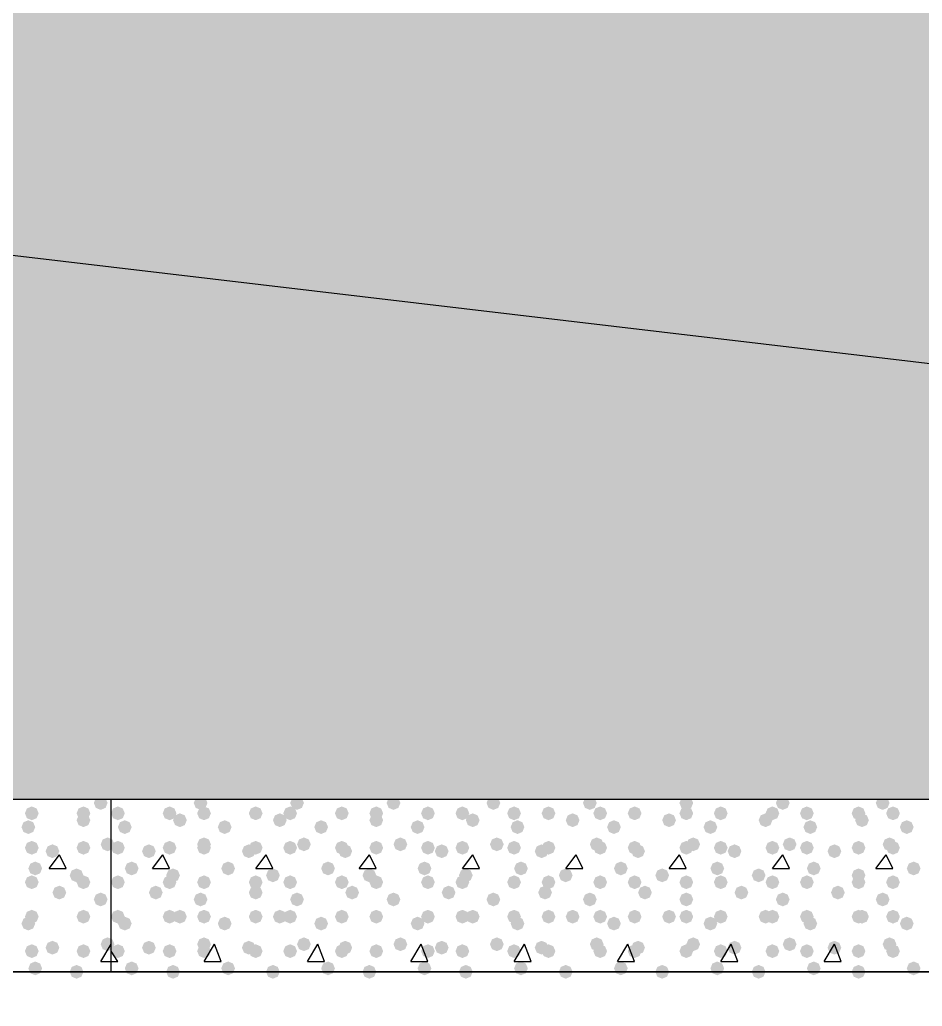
# Model space of a CAD drawing. Header units: millimetres. Extents: x 0 to 420, y 0 to 297.
# Drawn here: x 323.02 to 334.12, y 181.27 to 193.39 of the extents above; entities that cross this region are included whole.
import ezdxf

# ---------------------------------------------------------------- set-up
doc = ezdxf.new("R2010")
doc.units = ezdxf.units.MM
doc.layers.get('0').update_dxf_attribs({"linetype": 'CONTINUOUS'})

msp = doc.modelspace()

# ---------------------------------------------------------------- hatches: boundary and pattern name
at = {"true_color": 0x000008}
h = msp.add_hatch(color=0, dxfattribs=at)
h.paths.add_polyline_path([(379.603, 202.861333), (218.228333, 202.861333), (379.603, 183.811333)], flags=0)
h.paths.add_polyline_path([(218.228333, 202.861333), (379.603, 183.811333), (218.228333, 183.811333)], flags=0)
at = {"true_color": 0x000007}
for points in [[(324.104, 183.769), (324.079129, 183.709204), (324.019333, 183.684333), (323.959538, 183.709204), (323.934667, 183.769), (323.959537, 183.828796), (324.019333, 183.853667), (324.079129, 183.828796)], [(323.257333, 183.642), (323.232462, 183.582204), (323.172667, 183.557333), (323.112871, 183.582204), (323.088, 183.642), (323.112871, 183.701796), (323.172667, 183.726667), (323.232462, 183.701796)], [(323.892333, 183.642), (323.867462, 183.582204), (323.807667, 183.557333), (323.747871, 183.582204), (323.723, 183.642), (323.747871, 183.701796), (323.807667, 183.726667), (323.867462, 183.701796)], [(323.892333, 183.557333), (323.867462, 183.497537), (323.807667, 183.472667), (323.747871, 183.497537), (323.723, 183.557333), (323.747871, 183.617129), (323.807667, 183.642), (323.867462, 183.617129)], [(323.215, 183.472667), (323.190129, 183.412871), (323.130333, 183.388), (323.070538, 183.412871), (323.045667, 183.472667), (323.070537, 183.532462), (323.130333, 183.557333), (323.190129, 183.532463)], [(323.257333, 183.218667), (323.232462, 183.158871), (323.172667, 183.134), (323.112871, 183.158871), (323.088, 183.218667), (323.112871, 183.278462), (323.172667, 183.303333), (323.232462, 183.278463)], [(323.892333, 183.218667), (323.867462, 183.158871), (323.807667, 183.134), (323.747871, 183.158871), (323.723, 183.218667), (323.747871, 183.278462), (323.807667, 183.303333), (323.867462, 183.278463)], [(324.188667, 183.261), (324.163796, 183.201204), (324.104, 183.176333), (324.044204, 183.201204), (324.019333, 183.261), (324.044204, 183.320796), (324.104, 183.345667), (324.163796, 183.320796)], [(323.511333, 183.176333), (323.486463, 183.116537), (323.426667, 183.091667), (323.366871, 183.116537), (323.342, 183.176333), (323.366871, 183.236129), (323.426667, 183.261), (323.486462, 183.236129)], [(323.299667, 182.964667), (323.274796, 182.904871), (323.215, 182.88), (323.155204, 182.904871), (323.130333, 182.964667), (323.155204, 183.024462), (323.215, 183.049333), (323.274796, 183.024463)], [(323.807667, 182.88), (323.782796, 182.820204), (323.723, 182.795333), (323.663204, 182.820204), (323.638333, 182.88), (323.663204, 182.939796), (323.723, 182.964667), (323.782796, 182.939796)], [(323.257333, 182.795333), (323.232462, 182.735537), (323.172667, 182.710667), (323.112871, 182.735537), (323.088, 182.795333), (323.112871, 182.855129), (323.172667, 182.88), (323.232462, 182.855129)], [(323.892333, 182.795333), (323.867462, 182.735537), (323.807667, 182.710667), (323.747871, 182.735537), (323.723, 182.795333), (323.747871, 182.855129), (323.807667, 182.88), (323.867462, 182.855129)], [(323.596, 182.668333), (323.571129, 182.608537), (323.511333, 182.583667), (323.451537, 182.608537), (323.426667, 182.668333), (323.451537, 182.728129), (323.511333, 182.753), (323.571129, 182.728129)], [(324.104, 182.583667), (324.079129, 182.523871), (324.019333, 182.499), (323.959538, 182.523871), (323.934667, 182.583667), (323.959537, 182.643462), (324.019333, 182.668333), (324.079129, 182.643463)], [(323.257333, 182.372), (323.232462, 182.312204), (323.172667, 182.287333), (323.112871, 182.312204), (323.088, 182.372), (323.112871, 182.431796), (323.172667, 182.456667), (323.232462, 182.431796)], [(323.892333, 182.372), (323.867462, 182.312204), (323.807667, 182.287333), (323.747871, 182.312204), (323.723, 182.372), (323.747871, 182.431796), (323.807667, 182.456667), (323.867462, 182.431796)], [(323.892333, 182.372), (323.867462, 182.312204), (323.807667, 182.287333), (323.747871, 182.312204), (323.723, 182.372), (323.747871, 182.431796), (323.807667, 182.456667), (323.867462, 182.431796)], [(323.215, 182.287333), (323.190129, 182.227537), (323.130333, 182.202667), (323.070538, 182.227537), (323.045667, 182.287333), (323.070537, 182.347129), (323.130333, 182.372), (323.190129, 182.347129)], [(323.511333, 181.991), (323.486463, 181.931204), (323.426667, 181.906333), (323.366871, 181.931204), (323.342, 181.991), (323.366871, 182.050796), (323.426667, 182.075667), (323.486462, 182.050796)], [(324.188667, 182.033333), (324.163796, 181.973537), (324.104, 181.948667), (324.044204, 181.973537), (324.019333, 182.033333), (324.044204, 182.093129), (324.104, 182.118), (324.163796, 182.093129)], [(323.257333, 181.948667), (323.232462, 181.888871), (323.172667, 181.864), (323.112871, 181.888871), (323.088, 181.948667), (323.112871, 182.008462), (323.172667, 182.033333), (323.232462, 182.008463)], [(323.892333, 181.948667), (323.867462, 181.888871), (323.807667, 181.864), (323.747871, 181.888871), (323.723, 181.948667), (323.747871, 182.008462), (323.807667, 182.033333), (323.867462, 182.008463)], [(323.299667, 181.737), (323.274796, 181.677204), (323.215, 181.652333), (323.155204, 181.677204), (323.130333, 181.737), (323.155204, 181.796796), (323.215, 181.821667), (323.274796, 181.796796)], [(323.807667, 181.694667), (323.782796, 181.634871), (323.723, 181.61), (323.663204, 181.634871), (323.638333, 181.694667), (323.663204, 181.754462), (323.723, 181.779333), (323.782796, 181.754463)]]:
    msp.add_hatch(color=0, dxfattribs=at).paths.add_polyline_path(points, flags=0)
at = {"true_color": 0x000008}
for points in [[(325.331667, 183.769), (325.306796, 183.709204), (325.247, 183.684333), (325.187204, 183.709204), (325.162333, 183.769), (325.187204, 183.828796), (325.247, 183.853667), (325.306796, 183.828796)], [(326.517, 183.769), (326.492129, 183.709204), (326.432333, 183.684333), (326.372538, 183.709204), (326.347667, 183.769), (326.372537, 183.828796), (326.432333, 183.853667), (326.492129, 183.828796)], [(327.702333, 183.769), (327.677462, 183.709204), (327.617667, 183.684333), (327.557871, 183.709204), (327.533, 183.769), (327.557871, 183.828796), (327.617667, 183.853667), (327.677462, 183.828796)], [(328.93, 183.769), (328.905129, 183.709204), (328.845333, 183.684333), (328.785538, 183.709204), (328.760667, 183.769), (328.785537, 183.828796), (328.845333, 183.853667), (328.905129, 183.828796)], [(330.115333, 183.769), (330.090463, 183.709204), (330.030667, 183.684333), (329.970871, 183.709204), (329.946, 183.769), (329.970871, 183.828796), (330.030667, 183.853667), (330.090462, 183.828796)], [(331.300667, 183.769), (331.275796, 183.709204), (331.216, 183.684333), (331.156204, 183.709204), (331.131333, 183.769), (331.156204, 183.828796), (331.216, 183.853667), (331.275796, 183.828796)], [(332.486, 183.769), (332.461129, 183.709204), (332.401333, 183.684333), (332.341537, 183.709204), (332.316667, 183.769), (332.341537, 183.828796), (332.401333, 183.853667), (332.461129, 183.828796)], [(333.713667, 183.769), (333.688796, 183.709204), (333.629, 183.684333), (333.569204, 183.709204), (333.544333, 183.769), (333.569204, 183.828796), (333.629, 183.853667), (333.688796, 183.828796)], [(324.315667, 183.642), (324.290796, 183.582204), (324.231, 183.557333), (324.171204, 183.582204), (324.146333, 183.642), (324.171204, 183.701796), (324.231, 183.726667), (324.290796, 183.701796)], [(324.950667, 183.642), (324.925796, 183.582204), (324.866, 183.557333), (324.806204, 183.582204), (324.781333, 183.642), (324.806204, 183.701796), (324.866, 183.726667), (324.925796, 183.701796)], [(325.077667, 183.557333), (325.052796, 183.497537), (324.993, 183.472667), (324.933204, 183.497537), (324.908333, 183.557333), (324.933204, 183.617129), (324.993, 183.642), (325.052796, 183.617129)], [(325.374, 183.642), (325.349129, 183.582204), (325.289333, 183.557333), (325.229537, 183.582204), (325.204667, 183.642), (325.229537, 183.701796), (325.289333, 183.726667), (325.349129, 183.701796)], [(326.009, 183.642), (325.984129, 183.582204), (325.924333, 183.557333), (325.864537, 183.582204), (325.839667, 183.642), (325.864537, 183.701796), (325.924333, 183.726667), (325.984129, 183.701796)], [(326.305333, 183.557333), (326.280463, 183.497537), (326.220667, 183.472667), (326.160871, 183.497537), (326.136, 183.557333), (326.160871, 183.617129), (326.220667, 183.642), (326.280462, 183.617129)], [(326.432333, 183.642), (326.407462, 183.582204), (326.347667, 183.557333), (326.287871, 183.582204), (326.263, 183.642), (326.287871, 183.701796), (326.347667, 183.726667), (326.407462, 183.701796)], [(327.067333, 183.642), (327.042462, 183.582204), (326.982667, 183.557333), (326.922871, 183.582204), (326.898, 183.642), (326.922871, 183.701796), (326.982667, 183.726667), (327.042462, 183.701796)], [(327.490667, 183.642), (327.465796, 183.582204), (327.406, 183.557333), (327.346204, 183.582204), (327.321333, 183.642), (327.346204, 183.701796), (327.406, 183.726667), (327.465796, 183.701796)], [(327.490667, 183.557333), (327.465796, 183.497537), (327.406, 183.472667), (327.346204, 183.497537), (327.321333, 183.557333), (327.346204, 183.617129), (327.406, 183.642), (327.465796, 183.617129)], [(328.125667, 183.642), (328.100796, 183.582204), (328.041, 183.557333), (327.981204, 183.582204), (327.956333, 183.642), (327.981204, 183.701796), (328.041, 183.726667), (328.100796, 183.701796)], [(328.549, 183.642), (328.524129, 183.582204), (328.464333, 183.557333), (328.404537, 183.582204), (328.379667, 183.642), (328.404537, 183.701796), (328.464333, 183.726667), (328.524129, 183.701796)], [(328.676, 183.557333), (328.651129, 183.497537), (328.591333, 183.472667), (328.531538, 183.497537), (328.506667, 183.557333), (328.531537, 183.617129), (328.591333, 183.642), (328.651129, 183.617129)], [(329.184, 183.642), (329.159129, 183.582204), (329.099333, 183.557333), (329.039537, 183.582204), (329.014667, 183.642), (329.039537, 183.701796), (329.099333, 183.726667), (329.159129, 183.701796)], [(329.607333, 183.642), (329.582462, 183.582204), (329.522667, 183.557333), (329.462871, 183.582204), (329.438, 183.642), (329.462871, 183.701796), (329.522667, 183.726667), (329.582462, 183.701796)], [(329.903667, 183.557333), (329.878796, 183.497537), (329.819, 183.472667), (329.759204, 183.497537), (329.734333, 183.557333), (329.759204, 183.617129), (329.819, 183.642), (329.878796, 183.617129)], [(330.242333, 183.642), (330.217462, 183.582204), (330.157667, 183.557333), (330.097871, 183.582204), (330.073, 183.642), (330.097871, 183.701796), (330.157667, 183.726667), (330.217462, 183.701796)], [(330.665667, 183.642), (330.640796, 183.582204), (330.581, 183.557333), (330.521204, 183.582204), (330.496333, 183.642), (330.521204, 183.701796), (330.581, 183.726667), (330.640796, 183.701796)], [(331.089, 183.557333), (331.064129, 183.497537), (331.004333, 183.472667), (330.944537, 183.497537), (330.919667, 183.557333), (330.944537, 183.617129), (331.004333, 183.642), (331.064129, 183.617129)], [(331.300667, 183.642), (331.275796, 183.582204), (331.216, 183.557333), (331.156204, 183.582204), (331.131333, 183.642), (331.156204, 183.701796), (331.216, 183.726667), (331.275796, 183.701796)], [(331.724, 183.642), (331.699129, 183.582204), (331.639333, 183.557333), (331.579538, 183.582204), (331.554667, 183.642), (331.579537, 183.701796), (331.639333, 183.726667), (331.699129, 183.701796)], [(332.274333, 183.557333), (332.249462, 183.497537), (332.189667, 183.472667), (332.129871, 183.497537), (332.105, 183.557333), (332.129871, 183.617129), (332.189667, 183.642), (332.249462, 183.617129)], [(332.359, 183.642), (332.334129, 183.582204), (332.274333, 183.557333), (332.214538, 183.582204), (332.189667, 183.642), (332.214537, 183.701796), (332.274333, 183.726667), (332.334129, 183.701796)], [(332.782333, 183.642), (332.757462, 183.582204), (332.697667, 183.557333), (332.637871, 183.582204), (332.613, 183.642), (332.637871, 183.701796), (332.697667, 183.726667), (332.757462, 183.701796)], [(333.417333, 183.642), (333.392462, 183.582204), (333.332667, 183.557333), (333.272871, 183.582204), (333.248, 183.642), (333.272871, 183.701796), (333.332667, 183.726667), (333.392462, 183.701796)], [(333.459667, 183.557333), (333.434796, 183.497537), (333.375, 183.472667), (333.315204, 183.497537), (333.290333, 183.557333), (333.315204, 183.617129), (333.375, 183.642), (333.434796, 183.617129)], [(333.840667, 183.642), (333.815796, 183.582204), (333.756, 183.557333), (333.696204, 183.582204), (333.671333, 183.642), (333.696204, 183.701796), (333.756, 183.726667), (333.815796, 183.701796)], [(324.400333, 183.472667), (324.375463, 183.412871), (324.315667, 183.388), (324.255871, 183.412871), (324.231, 183.472667), (324.255871, 183.532462), (324.315667, 183.557333), (324.375462, 183.532463)], [(325.628, 183.472667), (325.603129, 183.412871), (325.543333, 183.388), (325.483538, 183.412871), (325.458667, 183.472667), (325.483537, 183.532462), (325.543333, 183.557333), (325.603129, 183.532463)], [(326.813333, 183.472667), (326.788462, 183.412871), (326.728667, 183.388), (326.668871, 183.412871), (326.644, 183.472667), (326.668871, 183.532462), (326.728667, 183.557333), (326.788462, 183.532463)], [(327.998667, 183.472667), (327.973796, 183.412871), (327.914, 183.388), (327.854204, 183.412871), (327.829333, 183.472667), (327.854204, 183.532462), (327.914, 183.557333), (327.973796, 183.532463)], [(329.226333, 183.472667), (329.201462, 183.412871), (329.141667, 183.388), (329.081871, 183.412871), (329.057, 183.472667), (329.081871, 183.532462), (329.141667, 183.557333), (329.201462, 183.532463)], [(330.411667, 183.472667), (330.386796, 183.412871), (330.327, 183.388), (330.267204, 183.412871), (330.242333, 183.472667), (330.267204, 183.532462), (330.327, 183.557333), (330.386796, 183.532463)], [(331.597, 183.472667), (331.572129, 183.412871), (331.512333, 183.388), (331.452538, 183.412871), (331.427667, 183.472667), (331.452537, 183.532462), (331.512333, 183.557333), (331.572129, 183.532463)], [(332.824667, 183.472667), (332.799796, 183.412871), (332.74, 183.388), (332.680204, 183.412871), (332.655333, 183.472667), (332.680204, 183.532462), (332.74, 183.557333), (332.799796, 183.532463)], [(334.01, 183.472667), (333.985129, 183.412871), (333.925333, 183.388), (333.865538, 183.412871), (333.840667, 183.472667), (333.865537, 183.532462), (333.925333, 183.557333), (333.985129, 183.532463)], [(324.315667, 183.218667), (324.290796, 183.158871), (324.231, 183.134), (324.171204, 183.158871), (324.146333, 183.218667), (324.171204, 183.278462), (324.231, 183.303333), (324.290796, 183.278463)], [(324.950667, 183.218667), (324.925796, 183.158871), (324.866, 183.134), (324.806204, 183.158871), (324.781333, 183.218667), (324.806204, 183.278462), (324.866, 183.303333), (324.925796, 183.278463)], [(325.374, 183.261), (325.349129, 183.201204), (325.289333, 183.176333), (325.229537, 183.201204), (325.204667, 183.261), (325.229537, 183.320796), (325.289333, 183.345667), (325.349129, 183.320796)], [(325.374, 183.218667), (325.349129, 183.158871), (325.289333, 183.134), (325.229537, 183.158871), (325.204667, 183.218667), (325.229537, 183.278462), (325.289333, 183.303333), (325.349129, 183.278463)], [(326.009, 183.218667), (325.984129, 183.158871), (325.924333, 183.134), (325.864537, 183.158871), (325.839667, 183.218667), (325.864537, 183.278462), (325.924333, 183.303333), (325.984129, 183.278463)], [(326.432333, 183.218667), (326.407462, 183.158871), (326.347667, 183.134), (326.287871, 183.158871), (326.263, 183.218667), (326.287871, 183.278462), (326.347667, 183.303333), (326.407462, 183.278463)], [(326.601667, 183.261), (326.576796, 183.201204), (326.517, 183.176333), (326.457204, 183.201204), (326.432333, 183.261), (326.457204, 183.320796), (326.517, 183.345667), (326.576796, 183.320796)], [(327.067333, 183.218667), (327.042462, 183.158871), (326.982667, 183.134), (326.922871, 183.158871), (326.898, 183.218667), (326.922871, 183.278462), (326.982667, 183.303333), (327.042462, 183.278463)], [(327.490667, 183.218667), (327.465796, 183.158871), (327.406, 183.134), (327.346204, 183.158871), (327.321333, 183.218667), (327.346204, 183.278462), (327.406, 183.303333), (327.465796, 183.278463)], [(327.787, 183.261), (327.762129, 183.201204), (327.702333, 183.176333), (327.642538, 183.201204), (327.617667, 183.261), (327.642537, 183.320796), (327.702333, 183.345667), (327.762129, 183.320796)], [(328.125667, 183.218667), (328.100796, 183.158871), (328.041, 183.134), (327.981204, 183.158871), (327.956333, 183.218667), (327.981204, 183.278462), (328.041, 183.303333), (328.100796, 183.278463)], [(328.549, 183.218667), (328.524129, 183.158871), (328.464333, 183.134), (328.404537, 183.158871), (328.379667, 183.218667), (328.404537, 183.278462), (328.464333, 183.303333), (328.524129, 183.278463)], [(328.972333, 183.261), (328.947462, 183.201204), (328.887667, 183.176333), (328.827871, 183.201204), (328.803, 183.261), (328.827871, 183.320796), (328.887667, 183.345667), (328.947462, 183.320796)], [(329.184, 183.218667), (329.159129, 183.158871), (329.099333, 183.134), (329.039537, 183.158871), (329.014667, 183.218667), (329.039537, 183.278462), (329.099333, 183.303333), (329.159129, 183.278463)], [(329.607333, 183.218667), (329.582462, 183.158871), (329.522667, 183.134), (329.462871, 183.158871), (329.438, 183.218667), (329.462871, 183.278462), (329.522667, 183.303333), (329.582462, 183.278463)], [(330.2, 183.261), (330.175129, 183.201204), (330.115333, 183.176333), (330.055538, 183.201204), (330.030667, 183.261), (330.055537, 183.320796), (330.115333, 183.345667), (330.175129, 183.320796)], [(330.242333, 183.218667), (330.217462, 183.158871), (330.157667, 183.134), (330.097871, 183.158871), (330.073, 183.218667), (330.097871, 183.278462), (330.157667, 183.303333), (330.217462, 183.278463)], [(330.665667, 183.218667), (330.640796, 183.158871), (330.581, 183.134), (330.521204, 183.158871), (330.496333, 183.218667), (330.521204, 183.278462), (330.581, 183.303333), (330.640796, 183.278463)], [(331.300667, 183.218667), (331.275796, 183.158871), (331.216, 183.134), (331.156204, 183.158871), (331.131333, 183.218667), (331.156204, 183.278462), (331.216, 183.303333), (331.275796, 183.278463)], [(331.385333, 183.261), (331.360463, 183.201204), (331.300667, 183.176333), (331.240871, 183.201204), (331.216, 183.261), (331.240871, 183.320796), (331.300667, 183.345667), (331.360462, 183.320796)], [(331.724, 183.218667), (331.699129, 183.158871), (331.639333, 183.134), (331.579538, 183.158871), (331.554667, 183.218667), (331.579537, 183.278462), (331.639333, 183.303333), (331.699129, 183.278463)], [(332.359, 183.218667), (332.334129, 183.158871), (332.274333, 183.134), (332.214538, 183.158871), (332.189667, 183.218667), (332.214537, 183.278462), (332.274333, 183.303333), (332.334129, 183.278463)], [(332.570667, 183.261), (332.545796, 183.201204), (332.486, 183.176333), (332.426204, 183.201204), (332.401333, 183.261), (332.426204, 183.320796), (332.486, 183.345667), (332.545796, 183.320796)], [(332.782333, 183.218667), (332.757462, 183.158871), (332.697667, 183.134), (332.637871, 183.158871), (332.613, 183.218667), (332.637871, 183.278462), (332.697667, 183.303333), (332.757462, 183.278463)], [(333.417333, 183.218667), (333.392462, 183.158871), (333.332667, 183.134), (333.272871, 183.158871), (333.248, 183.218667), (333.272871, 183.278462), (333.332667, 183.303333), (333.392462, 183.278463)], [(333.798333, 183.261), (333.773462, 183.201204), (333.713667, 183.176333), (333.653871, 183.201204), (333.629, 183.261), (333.653871, 183.320796), (333.713667, 183.345667), (333.773462, 183.320796)], [(333.840667, 183.218667), (333.815796, 183.158871), (333.756, 183.134), (333.696204, 183.158871), (333.671333, 183.218667), (333.696204, 183.278462), (333.756, 183.303333), (333.815796, 183.278463)], [(324.696667, 183.176333), (324.671796, 183.116537), (324.612, 183.091667), (324.552204, 183.116537), (324.527333, 183.176333), (324.552204, 183.236129), (324.612, 183.261), (324.671796, 183.236129)], [(325.924333, 183.176333), (325.899462, 183.116537), (325.839667, 183.091667), (325.779871, 183.116537), (325.755, 183.176333), (325.779871, 183.236129), (325.839667, 183.261), (325.899462, 183.236129)], [(327.109667, 183.176333), (327.084796, 183.116537), (327.025, 183.091667), (326.965204, 183.116537), (326.940333, 183.176333), (326.965204, 183.236129), (327.025, 183.261), (327.084796, 183.236129)], [(328.295, 183.176333), (328.270129, 183.116537), (328.210333, 183.091667), (328.150538, 183.116537), (328.125667, 183.176333), (328.150537, 183.236129), (328.210333, 183.261), (328.270129, 183.236129)], [(329.522667, 183.176333), (329.497796, 183.116537), (329.438, 183.091667), (329.378204, 183.116537), (329.353333, 183.176333), (329.378204, 183.236129), (329.438, 183.261), (329.497796, 183.236129)], [(330.708, 183.176333), (330.683129, 183.116537), (330.623333, 183.091667), (330.563538, 183.116537), (330.538667, 183.176333), (330.563537, 183.236129), (330.623333, 183.261), (330.683129, 183.236129)], [(331.893333, 183.176333), (331.868462, 183.116537), (331.808667, 183.091667), (331.748871, 183.116537), (331.724, 183.176333), (331.748871, 183.236129), (331.808667, 183.261), (331.868462, 183.236129)], [(333.121, 183.176333), (333.096129, 183.116537), (333.036333, 183.091667), (332.976537, 183.116537), (332.951667, 183.176333), (332.976537, 183.236129), (333.036333, 183.261), (333.096129, 183.236129)], [(324.485, 182.964667), (324.460129, 182.904871), (324.400333, 182.88), (324.340537, 182.904871), (324.315667, 182.964667), (324.340537, 183.024462), (324.400333, 183.049333), (324.460129, 183.024463)], [(325.670333, 182.964667), (325.645463, 182.904871), (325.585667, 182.88), (325.525871, 182.904871), (325.501, 182.964667), (325.525871, 183.024462), (325.585667, 183.049333), (325.645462, 183.024463)], [(326.898, 182.964667), (326.873129, 182.904871), (326.813333, 182.88), (326.753537, 182.904871), (326.728667, 182.964667), (326.753537, 183.024462), (326.813333, 183.049333), (326.873129, 183.024463)], [(328.083333, 182.964667), (328.058463, 182.904871), (327.998667, 182.88), (327.938871, 182.904871), (327.914, 182.964667), (327.938871, 183.024462), (327.998667, 183.049333), (328.058462, 183.024463)], [(329.268667, 182.964667), (329.243796, 182.904871), (329.184, 182.88), (329.124204, 182.904871), (329.099333, 182.964667), (329.124204, 183.024462), (329.184, 183.049333), (329.243796, 183.024463)], [(330.496333, 182.964667), (330.471462, 182.904871), (330.411667, 182.88), (330.351871, 182.904871), (330.327, 182.964667), (330.351871, 183.024462), (330.411667, 183.049333), (330.471462, 183.024463)], [(331.681667, 182.964667), (331.656796, 182.904871), (331.597, 182.88), (331.537204, 182.904871), (331.512333, 182.964667), (331.537204, 183.024462), (331.597, 183.049333), (331.656796, 183.024463)], [(332.867, 182.964667), (332.842129, 182.904871), (332.782333, 182.88), (332.722538, 182.904871), (332.697667, 182.964667), (332.722537, 183.024462), (332.782333, 183.049333), (332.842129, 183.024463)], [(334.094667, 182.964667), (334.069796, 182.904871), (334.01, 182.88), (333.950204, 182.904871), (333.925333, 182.964667), (333.950204, 183.024462), (334.01, 183.049333), (334.069796, 183.024463)], [(324.993, 182.88), (324.968129, 182.820204), (324.908333, 182.795333), (324.848538, 182.820204), (324.823667, 182.88), (324.848537, 182.939796), (324.908333, 182.964667), (324.968129, 182.939796)], [(326.220667, 182.88), (326.195796, 182.820204), (326.136, 182.795333), (326.076204, 182.820204), (326.051333, 182.88), (326.076204, 182.939796), (326.136, 182.964667), (326.195796, 182.939796)], [(327.406, 182.88), (327.381129, 182.820204), (327.321333, 182.795333), (327.261537, 182.820204), (327.236667, 182.88), (327.261537, 182.939796), (327.321333, 182.964667), (327.381129, 182.939796)], [(328.591333, 182.88), (328.566462, 182.820204), (328.506667, 182.795333), (328.446871, 182.820204), (328.422, 182.88), (328.446871, 182.939796), (328.506667, 182.964667), (328.566462, 182.939796)], [(329.819, 182.88), (329.794129, 182.820204), (329.734333, 182.795333), (329.674537, 182.820204), (329.649667, 182.88), (329.674537, 182.939796), (329.734333, 182.964667), (329.794129, 182.939796)], [(331.004333, 182.88), (330.979462, 182.820204), (330.919667, 182.795333), (330.859871, 182.820204), (330.835, 182.88), (330.859871, 182.939796), (330.919667, 182.964667), (330.979462, 182.939796)], [(332.189667, 182.88), (332.164796, 182.820204), (332.105, 182.795333), (332.045204, 182.820204), (332.020333, 182.88), (332.045204, 182.939796), (332.105, 182.964667), (332.164796, 182.939796)], [(333.417333, 182.88), (333.392462, 182.820204), (333.332667, 182.795333), (333.272871, 182.820204), (333.248, 182.88), (333.272871, 182.939796), (333.332667, 182.964667), (333.392462, 182.939796)], [(324.315667, 182.795333), (324.290796, 182.735537), (324.231, 182.710667), (324.171204, 182.735537), (324.146333, 182.795333), (324.171204, 182.855129), (324.231, 182.88), (324.290796, 182.855129)], [(324.950667, 182.795333), (324.925796, 182.735537), (324.866, 182.710667), (324.806204, 182.735537), (324.781333, 182.795333), (324.806204, 182.855129), (324.866, 182.88), (324.925796, 182.855129)], [(325.374, 182.795333), (325.349129, 182.735537), (325.289333, 182.710667), (325.229537, 182.735537), (325.204667, 182.795333), (325.229537, 182.855129), (325.289333, 182.88), (325.349129, 182.855129)], [(326.009, 182.795333), (325.984129, 182.735537), (325.924333, 182.710667), (325.864537, 182.735537), (325.839667, 182.795333), (325.864537, 182.855129), (325.924333, 182.88), (325.984129, 182.855129)], [(326.432333, 182.795333), (326.407462, 182.735537), (326.347667, 182.710667), (326.287871, 182.735537), (326.263, 182.795333), (326.287871, 182.855129), (326.347667, 182.88), (326.407462, 182.855129)], [(327.067333, 182.795333), (327.042462, 182.735537), (326.982667, 182.710667), (326.922871, 182.735537), (326.898, 182.795333), (326.922871, 182.855129), (326.982667, 182.88), (327.042462, 182.855129)], [(327.490667, 182.795333), (327.465796, 182.735537), (327.406, 182.710667), (327.346204, 182.735537), (327.321333, 182.795333), (327.346204, 182.855129), (327.406, 182.88), (327.465796, 182.855129)], [(328.125667, 182.795333), (328.100796, 182.735537), (328.041, 182.710667), (327.981204, 182.735537), (327.956333, 182.795333), (327.981204, 182.855129), (328.041, 182.88), (328.100796, 182.855129)], [(328.549, 182.795333), (328.524129, 182.735537), (328.464333, 182.710667), (328.404537, 182.735537), (328.379667, 182.795333), (328.404537, 182.855129), (328.464333, 182.88), (328.524129, 182.855129)], [(329.184, 182.795333), (329.159129, 182.735537), (329.099333, 182.710667), (329.039537, 182.735537), (329.014667, 182.795333), (329.039537, 182.855129), (329.099333, 182.88), (329.159129, 182.855129)], [(329.607333, 182.795333), (329.582462, 182.735537), (329.522667, 182.710667), (329.462871, 182.735537), (329.438, 182.795333), (329.462871, 182.855129), (329.522667, 182.88), (329.582462, 182.855129)], [(330.242333, 182.795333), (330.217462, 182.735537), (330.157667, 182.710667), (330.097871, 182.735537), (330.073, 182.795333), (330.097871, 182.855129), (330.157667, 182.88), (330.217462, 182.855129)], [(330.665667, 182.795333), (330.640796, 182.735537), (330.581, 182.710667), (330.521204, 182.735537), (330.496333, 182.795333), (330.521204, 182.855129), (330.581, 182.88), (330.640796, 182.855129)], [(331.300667, 182.795333), (331.275796, 182.735537), (331.216, 182.710667), (331.156204, 182.735537), (331.131333, 182.795333), (331.156204, 182.855129), (331.216, 182.88), (331.275796, 182.855129)], [(331.724, 182.795333), (331.699129, 182.735537), (331.639333, 182.710667), (331.579538, 182.735537), (331.554667, 182.795333), (331.579537, 182.855129), (331.639333, 182.88), (331.699129, 182.855129)], [(332.359, 182.795333), (332.334129, 182.735537), (332.274333, 182.710667), (332.214538, 182.735537), (332.189667, 182.795333), (332.214537, 182.855129), (332.274333, 182.88), (332.334129, 182.855129)], [(332.782333, 182.795333), (332.757462, 182.735537), (332.697667, 182.710667), (332.637871, 182.735537), (332.613, 182.795333), (332.637871, 182.855129), (332.697667, 182.88), (332.757462, 182.855129)], [(333.417333, 182.795333), (333.392462, 182.735537), (333.332667, 182.710667), (333.272871, 182.735537), (333.248, 182.795333), (333.272871, 182.855129), (333.332667, 182.88), (333.392462, 182.855129)], [(333.840667, 182.795333), (333.815796, 182.735537), (333.756, 182.710667), (333.696204, 182.735537), (333.671333, 182.795333), (333.696204, 182.855129), (333.756, 182.88), (333.815796, 182.855129)], [(324.781333, 182.668333), (324.756463, 182.608537), (324.696667, 182.583667), (324.636871, 182.608537), (324.612, 182.668333), (324.636871, 182.728129), (324.696667, 182.753), (324.756462, 182.728129)], [(326.009, 182.668333), (325.984129, 182.608537), (325.924333, 182.583667), (325.864537, 182.608537), (325.839667, 182.668333), (325.864537, 182.728129), (325.924333, 182.753), (325.984129, 182.728129)], [(327.194333, 182.668333), (327.169462, 182.608537), (327.109667, 182.583667), (327.049871, 182.608537), (327.025, 182.668333), (327.049871, 182.728129), (327.109667, 182.753), (327.169462, 182.728129)], [(328.379667, 182.668333), (328.354796, 182.608537), (328.295, 182.583667), (328.235204, 182.608537), (328.210333, 182.668333), (328.235204, 182.728129), (328.295, 182.753), (328.354796, 182.728129)], [(329.565, 182.668333), (329.540129, 182.608537), (329.480333, 182.583667), (329.420538, 182.608537), (329.395667, 182.668333), (329.420537, 182.728129), (329.480333, 182.753), (329.540129, 182.728129)], [(330.792667, 182.668333), (330.767796, 182.608537), (330.708, 182.583667), (330.648204, 182.608537), (330.623333, 182.668333), (330.648204, 182.728129), (330.708, 182.753), (330.767796, 182.728129)], [(331.978, 182.668333), (331.953129, 182.608537), (331.893333, 182.583667), (331.833538, 182.608537), (331.808667, 182.668333), (331.833537, 182.728129), (331.893333, 182.753), (331.953129, 182.728129)], [(333.163333, 182.668333), (333.138462, 182.608537), (333.078667, 182.583667), (333.018871, 182.608537), (332.994, 182.668333), (333.018871, 182.728129), (333.078667, 182.753), (333.138462, 182.728129)], [(325.331667, 182.583667), (325.306796, 182.523871), (325.247, 182.499), (325.187204, 182.523871), (325.162333, 182.583667), (325.187204, 182.643462), (325.247, 182.668333), (325.306796, 182.643463)], [(326.517, 182.583667), (326.492129, 182.523871), (326.432333, 182.499), (326.372538, 182.523871), (326.347667, 182.583667), (326.372537, 182.643462), (326.432333, 182.668333), (326.492129, 182.643463)], [(327.702333, 182.583667), (327.677462, 182.523871), (327.617667, 182.499), (327.557871, 182.523871), (327.533, 182.583667), (327.557871, 182.643462), (327.617667, 182.668333), (327.677462, 182.643463)], [(328.93, 182.583667), (328.905129, 182.523871), (328.845333, 182.499), (328.785538, 182.523871), (328.760667, 182.583667), (328.785537, 182.643462), (328.845333, 182.668333), (328.905129, 182.643463)], [(330.115333, 182.583667), (330.090463, 182.523871), (330.030667, 182.499), (329.970871, 182.523871), (329.946, 182.583667), (329.970871, 182.643462), (330.030667, 182.668333), (330.090462, 182.643463)], [(331.300667, 182.583667), (331.275796, 182.523871), (331.216, 182.499), (331.156204, 182.523871), (331.131333, 182.583667), (331.156204, 182.643462), (331.216, 182.668333), (331.275796, 182.643463)], [(332.486, 182.583667), (332.461129, 182.523871), (332.401333, 182.499), (332.341537, 182.523871), (332.316667, 182.583667), (332.341537, 182.643462), (332.401333, 182.668333), (332.461129, 182.643463)], [(333.713667, 182.583667), (333.688796, 182.523871), (333.629, 182.499), (333.569204, 182.523871), (333.544333, 182.583667), (333.569204, 182.643462), (333.629, 182.668333), (333.688796, 182.643463)], [(324.315667, 182.372), (324.290796, 182.312204), (324.231, 182.287333), (324.171204, 182.312204), (324.146333, 182.372), (324.171204, 182.431796), (324.231, 182.456667), (324.290796, 182.431796)], [(324.950667, 182.372), (324.925796, 182.312204), (324.866, 182.287333), (324.806204, 182.312204), (324.781333, 182.372), (324.806204, 182.431796), (324.866, 182.456667), (324.925796, 182.431796)], [(325.077667, 182.372), (325.052796, 182.312204), (324.993, 182.287333), (324.933204, 182.312204), (324.908333, 182.372), (324.933204, 182.431796), (324.993, 182.456667), (325.052796, 182.431796)], [(325.374, 182.372), (325.349129, 182.312204), (325.289333, 182.287333), (325.229537, 182.312204), (325.204667, 182.372), (325.229537, 182.431796), (325.289333, 182.456667), (325.349129, 182.431796)], [(326.009, 182.372), (325.984129, 182.312204), (325.924333, 182.287333), (325.864537, 182.312204), (325.839667, 182.372), (325.864537, 182.431796), (325.924333, 182.456667), (325.984129, 182.431796)], [(326.305333, 182.372), (326.280463, 182.312204), (326.220667, 182.287333), (326.160871, 182.312204), (326.136, 182.372), (326.160871, 182.431796), (326.220667, 182.456667), (326.280462, 182.431796)], [(326.432333, 182.372), (326.407462, 182.312204), (326.347667, 182.287333), (326.287871, 182.312204), (326.263, 182.372), (326.287871, 182.431796), (326.347667, 182.456667), (326.407462, 182.431796)], [(327.067333, 182.372), (327.042462, 182.312204), (326.982667, 182.287333), (326.922871, 182.312204), (326.898, 182.372), (326.922871, 182.431796), (326.982667, 182.456667), (327.042462, 182.431796)], [(327.490667, 182.372), (327.465796, 182.312204), (327.406, 182.287333), (327.346204, 182.312204), (327.321333, 182.372), (327.346204, 182.431796), (327.406, 182.456667), (327.465796, 182.431796)], [(327.490667, 182.372), (327.465796, 182.312204), (327.406, 182.287333), (327.346204, 182.312204), (327.321333, 182.372), (327.346204, 182.431796), (327.406, 182.456667), (327.465796, 182.431796)], [(328.125667, 182.372), (328.100796, 182.312204), (328.041, 182.287333), (327.981204, 182.312204), (327.956333, 182.372), (327.981204, 182.431796), (328.041, 182.456667), (328.100796, 182.431796)], [(328.549, 182.372), (328.524129, 182.312204), (328.464333, 182.287333), (328.404537, 182.312204), (328.379667, 182.372), (328.404537, 182.431796), (328.464333, 182.456667), (328.524129, 182.431796)], [(328.676, 182.372), (328.651129, 182.312204), (328.591333, 182.287333), (328.531538, 182.312204), (328.506667, 182.372), (328.531537, 182.431796), (328.591333, 182.456667), (328.651129, 182.431796)], [(329.184, 182.372), (329.159129, 182.312204), (329.099333, 182.287333), (329.039537, 182.312204), (329.014667, 182.372), (329.039537, 182.431796), (329.099333, 182.456667), (329.159129, 182.431796)], [(329.607333, 182.372), (329.582462, 182.312204), (329.522667, 182.287333), (329.462871, 182.312204), (329.438, 182.372), (329.462871, 182.431796), (329.522667, 182.456667), (329.582462, 182.431796)], [(329.903667, 182.372), (329.878796, 182.312204), (329.819, 182.287333), (329.759204, 182.312204), (329.734333, 182.372), (329.759204, 182.431796), (329.819, 182.456667), (329.878796, 182.431796)], [(330.242333, 182.372), (330.217462, 182.312204), (330.157667, 182.287333), (330.097871, 182.312204), (330.073, 182.372), (330.097871, 182.431796), (330.157667, 182.456667), (330.217462, 182.431796)], [(330.665667, 182.372), (330.640796, 182.312204), (330.581, 182.287333), (330.521204, 182.312204), (330.496333, 182.372), (330.521204, 182.431796), (330.581, 182.456667), (330.640796, 182.431796)], [(331.089, 182.372), (331.064129, 182.312204), (331.004333, 182.287333), (330.944537, 182.312204), (330.919667, 182.372), (330.944537, 182.431796), (331.004333, 182.456667), (331.064129, 182.431796)], [(331.300667, 182.372), (331.275796, 182.312204), (331.216, 182.287333), (331.156204, 182.312204), (331.131333, 182.372), (331.156204, 182.431796), (331.216, 182.456667), (331.275796, 182.431796)], [(331.724, 182.372), (331.699129, 182.312204), (331.639333, 182.287333), (331.579538, 182.312204), (331.554667, 182.372), (331.579537, 182.431796), (331.639333, 182.456667), (331.699129, 182.431796)], [(332.274333, 182.372), (332.249462, 182.312204), (332.189667, 182.287333), (332.129871, 182.312204), (332.105, 182.372), (332.129871, 182.431796), (332.189667, 182.456667), (332.249462, 182.431796)], [(332.359, 182.372), (332.334129, 182.312204), (332.274333, 182.287333), (332.214538, 182.312204), (332.189667, 182.372), (332.214537, 182.431796), (332.274333, 182.456667), (332.334129, 182.431796)], [(332.782333, 182.372), (332.757462, 182.312204), (332.697667, 182.287333), (332.637871, 182.312204), (332.613, 182.372), (332.637871, 182.431796), (332.697667, 182.456667), (332.757462, 182.431796)], [(333.417333, 182.372), (333.392462, 182.312204), (333.332667, 182.287333), (333.272871, 182.312204), (333.248, 182.372), (333.272871, 182.431796), (333.332667, 182.456667), (333.392462, 182.431796)], [(333.459667, 182.372), (333.434796, 182.312204), (333.375, 182.287333), (333.315204, 182.312204), (333.290333, 182.372), (333.315204, 182.431796), (333.375, 182.456667), (333.434796, 182.431796)], [(333.840667, 182.372), (333.815796, 182.312204), (333.756, 182.287333), (333.696204, 182.312204), (333.671333, 182.372), (333.696204, 182.431796), (333.756, 182.456667), (333.815796, 182.431796)], [(324.400333, 182.287333), (324.375463, 182.227537), (324.315667, 182.202667), (324.255871, 182.227537), (324.231, 182.287333), (324.255871, 182.347129), (324.315667, 182.372), (324.375462, 182.347129)], [(325.628, 182.287333), (325.603129, 182.227537), (325.543333, 182.202667), (325.483538, 182.227537), (325.458667, 182.287333), (325.483537, 182.347129), (325.543333, 182.372), (325.603129, 182.347129)], [(326.813333, 182.287333), (326.788462, 182.227537), (326.728667, 182.202667), (326.668871, 182.227537), (326.644, 182.287333), (326.668871, 182.347129), (326.728667, 182.372), (326.788462, 182.347129)], [(327.998667, 182.287333), (327.973796, 182.227537), (327.914, 182.202667), (327.854204, 182.227537), (327.829333, 182.287333), (327.854204, 182.347129), (327.914, 182.372), (327.973796, 182.347129)], [(329.226333, 182.287333), (329.201462, 182.227537), (329.141667, 182.202667), (329.081871, 182.227537), (329.057, 182.287333), (329.081871, 182.347129), (329.141667, 182.372), (329.201462, 182.347129)], [(330.411667, 182.287333), (330.386796, 182.227537), (330.327, 182.202667), (330.267204, 182.227537), (330.242333, 182.287333), (330.267204, 182.347129), (330.327, 182.372), (330.386796, 182.347129)], [(331.597, 182.287333), (331.572129, 182.227537), (331.512333, 182.202667), (331.452538, 182.227537), (331.427667, 182.287333), (331.452537, 182.347129), (331.512333, 182.372), (331.572129, 182.347129)], [(332.824667, 182.287333), (332.799796, 182.227537), (332.74, 182.202667), (332.680204, 182.227537), (332.655333, 182.287333), (332.680204, 182.347129), (332.74, 182.372), (332.799796, 182.347129)], [(334.01, 182.287333), (333.985129, 182.227537), (333.925333, 182.202667), (333.865538, 182.227537), (333.840667, 182.287333), (333.865537, 182.347129), (333.925333, 182.372), (333.985129, 182.347129)], [(324.696667, 181.991), (324.671796, 181.931204), (324.612, 181.906333), (324.552204, 181.931204), (324.527333, 181.991), (324.552204, 182.050796), (324.612, 182.075667), (324.671796, 182.050796)], [(325.374, 182.033333), (325.349129, 181.973537), (325.289333, 181.948667), (325.229537, 181.973537), (325.204667, 182.033333), (325.229537, 182.093129), (325.289333, 182.118), (325.349129, 182.093129)], [(325.924333, 181.991), (325.899462, 181.931204), (325.839667, 181.906333), (325.779871, 181.931204), (325.755, 181.991), (325.779871, 182.050796), (325.839667, 182.075667), (325.899462, 182.050796)], [(326.601667, 182.033333), (326.576796, 181.973537), (326.517, 181.948667), (326.457204, 181.973537), (326.432333, 182.033333), (326.457204, 182.093129), (326.517, 182.118), (326.576796, 182.093129)], [(327.109667, 181.991), (327.084796, 181.931204), (327.025, 181.906333), (326.965204, 181.931204), (326.940333, 181.991), (326.965204, 182.050796), (327.025, 182.075667), (327.084796, 182.050796)], [(327.787, 182.033333), (327.762129, 181.973537), (327.702333, 181.948667), (327.642538, 181.973537), (327.617667, 182.033333), (327.642537, 182.093129), (327.702333, 182.118), (327.762129, 182.093129)], [(328.295, 181.991), (328.270129, 181.931204), (328.210333, 181.906333), (328.150538, 181.931204), (328.125667, 181.991), (328.150537, 182.050796), (328.210333, 182.075667), (328.270129, 182.050796)], [(328.972333, 182.033333), (328.947462, 181.973537), (328.887667, 181.948667), (328.827871, 181.973537), (328.803, 182.033333), (328.827871, 182.093129), (328.887667, 182.118), (328.947462, 182.093129)], [(329.522667, 181.991), (329.497796, 181.931204), (329.438, 181.906333), (329.378204, 181.931204), (329.353333, 181.991), (329.378204, 182.050796), (329.438, 182.075667), (329.497796, 182.050796)], [(330.2, 182.033333), (330.175129, 181.973537), (330.115333, 181.948667), (330.055538, 181.973537), (330.030667, 182.033333), (330.055537, 182.093129), (330.115333, 182.118), (330.175129, 182.093129)], [(330.708, 181.991), (330.683129, 181.931204), (330.623333, 181.906333), (330.563538, 181.931204), (330.538667, 181.991), (330.563537, 182.050796), (330.623333, 182.075667), (330.683129, 182.050796)], [(331.385333, 182.033333), (331.360463, 181.973537), (331.300667, 181.948667), (331.240871, 181.973537), (331.216, 182.033333), (331.240871, 182.093129), (331.300667, 182.118), (331.360462, 182.093129)], [(331.893333, 181.991), (331.868462, 181.931204), (331.808667, 181.906333), (331.748871, 181.931204), (331.724, 181.991), (331.748871, 182.050796), (331.808667, 182.075667), (331.868462, 182.050796)], [(332.570667, 182.033333), (332.545796, 181.973537), (332.486, 181.948667), (332.426204, 181.973537), (332.401333, 182.033333), (332.426204, 182.093129), (332.486, 182.118), (332.545796, 182.093129)], [(333.121, 181.991), (333.096129, 181.931204), (333.036333, 181.906333), (332.976537, 181.931204), (332.951667, 181.991), (332.976537, 182.050796), (333.036333, 182.075667), (333.096129, 182.050796)], [(333.798333, 182.033333), (333.773462, 181.973537), (333.713667, 181.948667), (333.653871, 181.973537), (333.629, 182.033333), (333.653871, 182.093129), (333.713667, 182.118), (333.773462, 182.093129)], [(324.315667, 181.948667), (324.290796, 181.888871), (324.231, 181.864), (324.171204, 181.888871), (324.146333, 181.948667), (324.171204, 182.008462), (324.231, 182.033333), (324.290796, 182.008463)], [(324.950667, 181.948667), (324.925796, 181.888871), (324.866, 181.864), (324.806204, 181.888871), (324.781333, 181.948667), (324.806204, 182.008462), (324.866, 182.033333), (324.925796, 182.008463)], [(325.374, 181.948667), (325.349129, 181.888871), (325.289333, 181.864), (325.229537, 181.888871), (325.204667, 181.948667), (325.229537, 182.008462), (325.289333, 182.033333), (325.349129, 182.008463)], [(326.009, 181.948667), (325.984129, 181.888871), (325.924333, 181.864), (325.864537, 181.888871), (325.839667, 181.948667), (325.864537, 182.008462), (325.924333, 182.033333), (325.984129, 182.008463)], [(326.432333, 181.948667), (326.407462, 181.888871), (326.347667, 181.864), (326.287871, 181.888871), (326.263, 181.948667), (326.287871, 182.008462), (326.347667, 182.033333), (326.407462, 182.008463)], [(327.067333, 181.948667), (327.042462, 181.888871), (326.982667, 181.864), (326.922871, 181.888871), (326.898, 181.948667), (326.922871, 182.008462), (326.982667, 182.033333), (327.042462, 182.008463)], [(327.490667, 181.948667), (327.465796, 181.888871), (327.406, 181.864), (327.346204, 181.888871), (327.321333, 181.948667), (327.346204, 182.008462), (327.406, 182.033333), (327.465796, 182.008463)], [(328.125667, 181.948667), (328.100796, 181.888871), (328.041, 181.864), (327.981204, 181.888871), (327.956333, 181.948667), (327.981204, 182.008462), (328.041, 182.033333), (328.100796, 182.008463)], [(328.549, 181.948667), (328.524129, 181.888871), (328.464333, 181.864), (328.404537, 181.888871), (328.379667, 181.948667), (328.404537, 182.008462), (328.464333, 182.033333), (328.524129, 182.008463)], [(329.184, 181.948667), (329.159129, 181.888871), (329.099333, 181.864), (329.039537, 181.888871), (329.014667, 181.948667), (329.039537, 182.008462), (329.099333, 182.033333), (329.159129, 182.008463)], [(329.607333, 181.948667), (329.582462, 181.888871), (329.522667, 181.864), (329.462871, 181.888871), (329.438, 181.948667), (329.462871, 182.008462), (329.522667, 182.033333), (329.582462, 182.008463)], [(330.242333, 181.948667), (330.217462, 181.888871), (330.157667, 181.864), (330.097871, 181.888871), (330.073, 181.948667), (330.097871, 182.008462), (330.157667, 182.033333), (330.217462, 182.008463)], [(330.665667, 181.948667), (330.640796, 181.888871), (330.581, 181.864), (330.521204, 181.888871), (330.496333, 181.948667), (330.521204, 182.008462), (330.581, 182.033333), (330.640796, 182.008463)], [(331.300667, 181.948667), (331.275796, 181.888871), (331.216, 181.864), (331.156204, 181.888871), (331.131333, 181.948667), (331.156204, 182.008462), (331.216, 182.033333), (331.275796, 182.008463)], [(331.724, 181.948667), (331.699129, 181.888871), (331.639333, 181.864), (331.579538, 181.888871), (331.554667, 181.948667), (331.579537, 182.008462), (331.639333, 182.033333), (331.699129, 182.008463)], [(332.359, 181.948667), (332.334129, 181.888871), (332.274333, 181.864), (332.214538, 181.888871), (332.189667, 181.948667), (332.214537, 182.008462), (332.274333, 182.033333), (332.334129, 182.008463)], [(332.782333, 181.948667), (332.757462, 181.888871), (332.697667, 181.864), (332.637871, 181.888871), (332.613, 181.948667), (332.637871, 182.008462), (332.697667, 182.033333), (332.757462, 182.008463)], [(333.417333, 181.948667), (333.392462, 181.888871), (333.332667, 181.864), (333.272871, 181.888871), (333.248, 181.948667), (333.272871, 182.008462), (333.332667, 182.033333), (333.392462, 182.008463)], [(333.840667, 181.948667), (333.815796, 181.888871), (333.756, 181.864), (333.696204, 181.888871), (333.671333, 181.948667), (333.696204, 182.008462), (333.756, 182.033333), (333.815796, 182.008463)], [(324.485, 181.737), (324.460129, 181.677204), (324.400333, 181.652333), (324.340537, 181.677204), (324.315667, 181.737), (324.340537, 181.796796), (324.400333, 181.821667), (324.460129, 181.796796)], [(324.993, 181.694667), (324.968129, 181.634871), (324.908333, 181.61), (324.848538, 181.634871), (324.823667, 181.694667), (324.848537, 181.754462), (324.908333, 181.779333), (324.968129, 181.754463)], [(325.670333, 181.737), (325.645463, 181.677204), (325.585667, 181.652333), (325.525871, 181.677204), (325.501, 181.737), (325.525871, 181.796796), (325.585667, 181.821667), (325.645462, 181.796796)], [(326.220667, 181.694667), (326.195796, 181.634871), (326.136, 181.61), (326.076204, 181.634871), (326.051333, 181.694667), (326.076204, 181.754462), (326.136, 181.779333), (326.195796, 181.754463)], [(326.898, 181.737), (326.873129, 181.677204), (326.813333, 181.652333), (326.753537, 181.677204), (326.728667, 181.737), (326.753537, 181.796796), (326.813333, 181.821667), (326.873129, 181.796796)], [(327.406, 181.694667), (327.381129, 181.634871), (327.321333, 181.61), (327.261537, 181.634871), (327.236667, 181.694667), (327.261537, 181.754462), (327.321333, 181.779333), (327.381129, 181.754463)], [(328.083333, 181.737), (328.058463, 181.677204), (327.998667, 181.652333), (327.938871, 181.677204), (327.914, 181.737), (327.938871, 181.796796), (327.998667, 181.821667), (328.058462, 181.796796)], [(328.591333, 181.694667), (328.566462, 181.634871), (328.506667, 181.61), (328.446871, 181.634871), (328.422, 181.694667), (328.446871, 181.754462), (328.506667, 181.779333), (328.566462, 181.754463)], [(329.268667, 181.737), (329.243796, 181.677204), (329.184, 181.652333), (329.124204, 181.677204), (329.099333, 181.737), (329.124204, 181.796796), (329.184, 181.821667), (329.243796, 181.796796)], [(329.819, 181.694667), (329.794129, 181.634871), (329.734333, 181.61), (329.674537, 181.634871), (329.649667, 181.694667), (329.674537, 181.754462), (329.734333, 181.779333), (329.794129, 181.754463)], [(330.496333, 181.737), (330.471462, 181.677204), (330.411667, 181.652333), (330.351871, 181.677204), (330.327, 181.737), (330.351871, 181.796796), (330.411667, 181.821667), (330.471462, 181.796796)], [(331.004333, 181.694667), (330.979462, 181.634871), (330.919667, 181.61), (330.859871, 181.634871), (330.835, 181.694667), (330.859871, 181.754462), (330.919667, 181.779333), (330.979462, 181.754463)], [(331.681667, 181.737), (331.656796, 181.677204), (331.597, 181.652333), (331.537204, 181.677204), (331.512333, 181.737), (331.537204, 181.796796), (331.597, 181.821667), (331.656796, 181.796796)], [(332.189667, 181.694667), (332.164796, 181.634871), (332.105, 181.61), (332.045204, 181.634871), (332.020333, 181.694667), (332.045204, 181.754462), (332.105, 181.779333), (332.164796, 181.754463)], [(332.867, 181.737), (332.842129, 181.677204), (332.782333, 181.652333), (332.722538, 181.677204), (332.697667, 181.737), (332.722537, 181.796796), (332.782333, 181.821667), (332.842129, 181.796796)], [(333.417333, 181.694667), (333.392462, 181.634871), (333.332667, 181.61), (333.272871, 181.634871), (333.248, 181.694667), (333.272871, 181.754462), (333.332667, 181.779333), (333.392462, 181.754463)], [(334.094667, 181.737), (334.069796, 181.677204), (334.01, 181.652333), (333.950204, 181.677204), (333.925333, 181.737), (333.950204, 181.796796), (334.01, 181.821667), (334.069796, 181.796796)]]:
    msp.add_hatch(color=0, dxfattribs=at).paths.add_polyline_path(points, flags=0)

# ---------------------------------------------------------------- linework, layer by layer
at = {"color": 0, "true_color": 0x000007}
for points in [[(32.469667, 183.811333), (32.469667, 160.485667), (380.661333, 160.485667), (380.661333, 183.811333), (218.228333, 183.811333), (218.228333, 204.978), (194.902667, 204.978), (194.902667, 183.811333)], [(32.469667, 183.811333), (32.469667, 160.485667), (380.661333, 160.485667), (380.661333, 183.811333), (218.228333, 183.811333), (218.228333, 204.978), (194.902667, 204.978), (194.902667, 183.811333)], [(322.029667, 183.811333), (322.029667, 181.694667), (324.146333, 181.694667), (324.146333, 183.811333)]]:
    msp.add_lwpolyline(points, close=True, dxfattribs=at)
at = {"color": 0, "true_color": 0x0000fd}
msp.add_lwpolyline([(34.586333, 162.602333), (378.544667, 162.602333), (378.544667, 181.694667), (216.111667, 181.694667), (216.111667, 202.861333), (197.019333, 202.861333), (197.019333, 181.694667), (34.586333, 181.694667)], close=True, dxfattribs=at)
at = {"color": 0, "true_color": 0x000008}
for points in [[(379.603, 202.861333), (218.228333, 202.861333), (379.603, 183.811333)], [(218.228333, 202.861333), (379.603, 183.811333), (218.228333, 183.811333)]]:
    msp.add_lwpolyline(points, close=True, dxfattribs=at)
at = {"color": 0, "true_color": 0x000007}
for points in [[(343.238667, 183.811333), (324.146333, 183.811333)], [(323.384333, 182.964667), (323.511333, 183.134)], [(323.596, 182.964667), (323.511333, 183.134)], [(323.384333, 182.964667), (323.596, 182.964667)], [(324.019333, 181.821667), (324.146333, 182.033333)], [(324.146333, 181.948667), (324.146333, 182.033333)], [(324.019333, 181.821667), (324.146333, 181.821667)], [(324.146333, 181.694667), (343.238667, 181.694667)]]:
    msp.add_lwpolyline(points, dxfattribs=at)
at = {"color": 0, "true_color": 0x000008}
for points in [[(324.654333, 182.964667), (324.781333, 183.134)], [(324.866, 182.964667), (324.781333, 183.134)], [(325.924333, 182.964667), (326.051333, 183.134)], [(326.136, 182.964667), (326.051333, 183.134)], [(327.194333, 182.964667), (327.321333, 183.134)], [(327.406, 182.964667), (327.321333, 183.134)], [(328.464333, 182.964667), (328.591333, 183.134)], [(328.676, 182.964667), (328.591333, 183.134)], [(329.734333, 182.964667), (329.861333, 183.134)], [(329.946, 182.964667), (329.861333, 183.134)], [(331.004333, 182.964667), (331.131333, 183.134)], [(331.216, 182.964667), (331.131333, 183.134)], [(332.274333, 182.964667), (332.401333, 183.134)], [(332.486, 182.964667), (332.401333, 183.134)], [(333.544333, 182.964667), (333.671333, 183.134)], [(333.756, 182.964667), (333.671333, 183.134)], [(324.654333, 182.964667), (324.866, 182.964667)], [(325.924333, 182.964667), (326.136, 182.964667)], [(327.194333, 182.964667), (327.406, 182.964667)], [(328.464333, 182.964667), (328.676, 182.964667)], [(329.734333, 182.964667), (329.946, 182.964667)], [(331.004333, 182.964667), (331.216, 182.964667)], [(332.274333, 182.964667), (332.486, 182.964667)], [(333.544333, 182.964667), (333.756, 182.964667)], [(324.231, 181.821667), (324.146333, 181.948667)], [(325.289333, 181.821667), (325.416333, 182.033333)], [(325.501, 181.821667), (325.416333, 182.033333)], [(326.559333, 181.821667), (326.686333, 182.033333)], [(326.771, 181.821667), (326.686333, 182.033333)], [(327.829333, 181.821667), (327.956333, 182.033333)], [(328.041, 181.821667), (327.956333, 182.033333)], [(329.099333, 181.821667), (329.226333, 182.033333)], [(329.311, 181.821667), (329.226333, 182.033333)], [(330.369333, 181.821667), (330.496333, 182.033333)], [(330.581, 181.821667), (330.496333, 182.033333)], [(331.639333, 181.821667), (331.766333, 182.033333)], [(331.851, 181.821667), (331.766333, 182.033333)], [(332.909333, 181.821667), (333.036333, 182.033333)], [(333.121, 181.821667), (333.036333, 182.033333)], [(324.146333, 181.821667), (324.231, 181.821667)], [(325.289333, 181.821667), (325.501, 181.821667)], [(326.559333, 181.821667), (326.771, 181.821667)], [(327.829333, 181.821667), (328.041, 181.821667)], [(329.099333, 181.821667), (329.311, 181.821667)], [(330.369333, 181.821667), (330.581, 181.821667)], [(331.639333, 181.821667), (331.851, 181.821667)], [(332.909333, 181.821667), (333.121, 181.821667)]]:
    msp.add_lwpolyline(points, dxfattribs=at)

doc.saveas('drawing.dxf')
